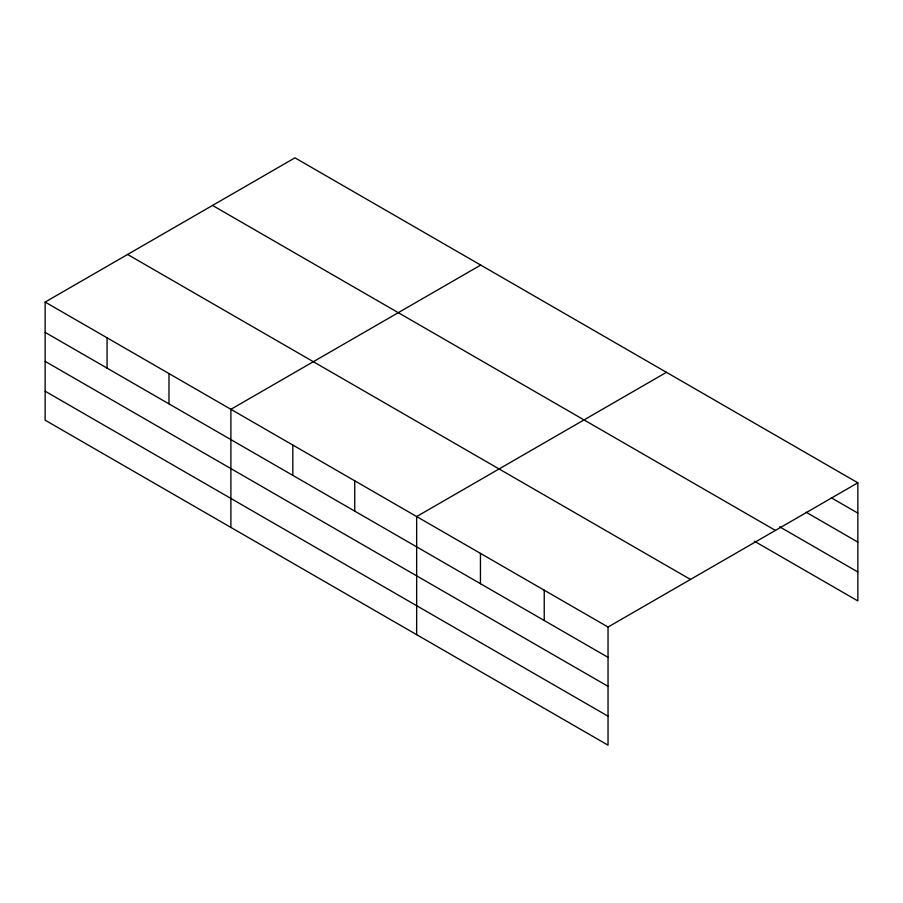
<?xml version="1.0" encoding="UTF-8"?>
<svg xmlns="http://www.w3.org/2000/svg" width="903" height="903" viewBox="0 0 903 903"><rect width="100%" height="100%" fill="white"/><g stroke="black" fill="none" stroke-linecap="round" stroke-linejoin="round"><path stroke-width="1.35" d="M608.035 686.336L608.035 627.043L45.15 302.065L45.15 420.188L608.035 745.167L608.035 686.336L45.15 361.358M754.332 541.179L857.85 600.935L857.85 482.812L294.965 157.833L45.15 302.065M480.723 265.076L230.897 409.307L230.897 527.431M666.47 372.318L416.655 516.55L416.655 634.674M608.035 627.043L857.85 482.812M831.37 497.835L857.85 513.118M806.097 512.215L857.85 542.105M779.616 526.788L857.85 571.96M212.532 205.432L775.406 530.4M127.594 254.465L690.468 579.444M45.15 332.383L608.035 657.35M45.15 391.213L608.035 716.192M544.238 590.212L544.238 620.519M480.441 553.381L480.441 583.699M354.732 480.802L354.732 511.121M292.82 445.055L292.82 475.373M168.985 373.56L168.985 403.878M107.062 337.812L107.062 368.131"/></g></svg>
